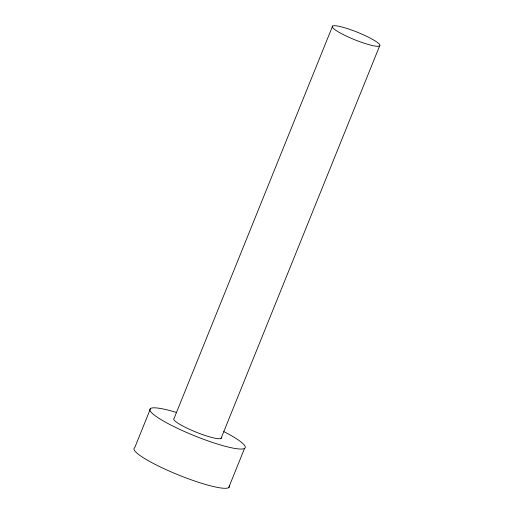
<?xml version="1.0" encoding="UTF-8"?>
<svg xmlns="http://www.w3.org/2000/svg" width="514" height="514" viewBox="0 0 514 514"><rect width="100%" height="100%" fill="white"/><g stroke="black" fill="none" stroke-linecap="round" stroke-linejoin="round"><path stroke-width="0.77" d="M150.576 408.444L134.719 447.688A51.406 7.954 22 0 0 179.302 475.289A51.406 7.954 22 0 0 229.302 485.691M332.616 26.015L174.066 418.441A25.706 3.977 22 0 0 196.354 432.242A25.706 3.977 22 0 0 221.354 437.44M221.039 438.436L379.595 46.009A25.706 3.977 22 0 0 348.087 28.829A25.706 3.977 22 0 0 340.634 33.192A25.706 3.977 22 0 0 379.595 46.009M228.672 487.677L244.529 448.433M223.828 431.612A51.406 7.954 22 0 1 232.264 447.951A51.406 7.954 22 0 1 159.224 418.486A51.406 7.954 22 0 1 176.154 412.376"/></g></svg>
